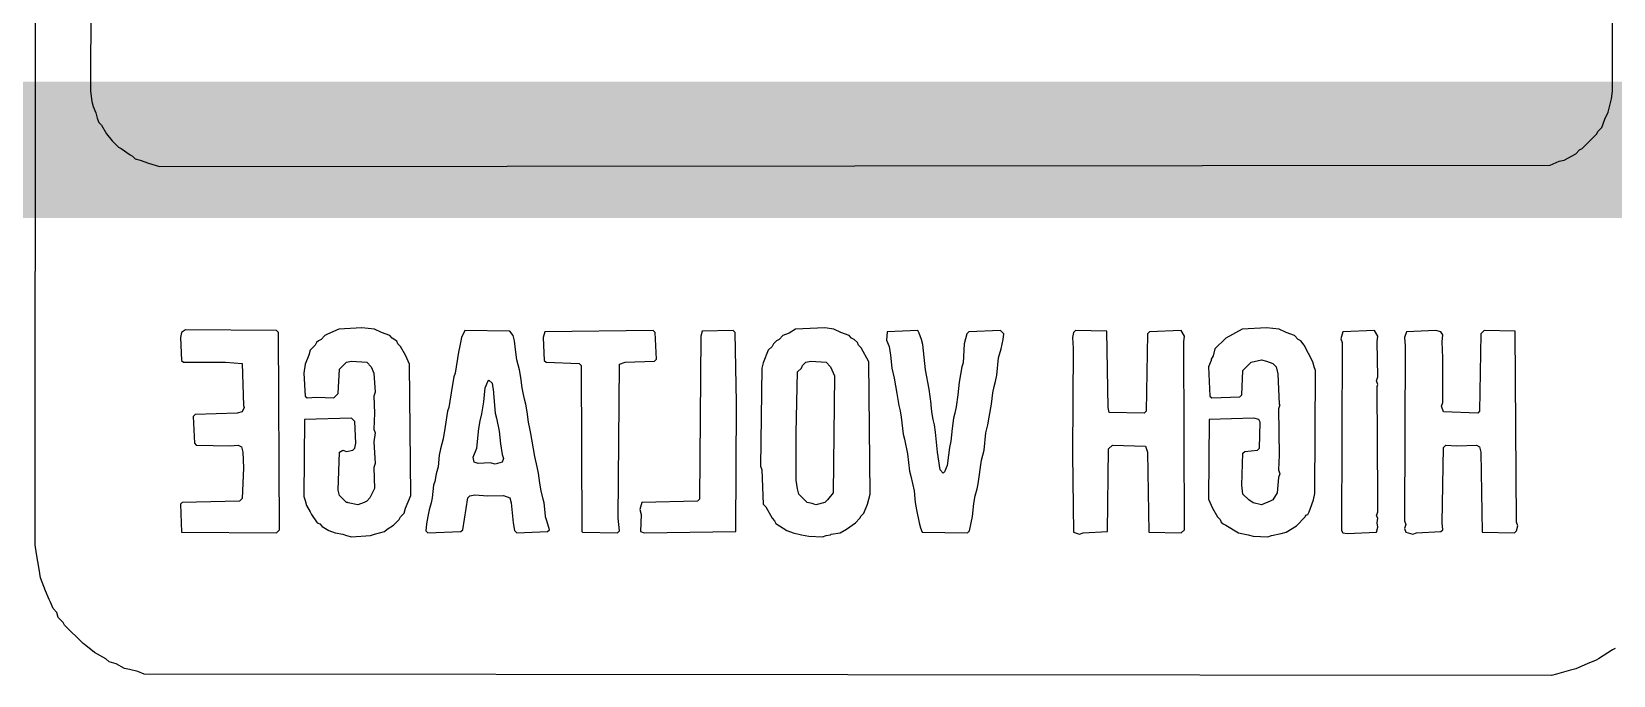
# Model space of a CAD drawing. Header units: millimetres. Extents: x -0.24 to 4.31, y -0.01 to 3.37.
# Drawn here: x 0.5921 to 0.7661, y 0.7153 to 0.7862 of the extents above; entities that cross this region are included whole.
import ezdxf

# ---------------------------------------------------------------- set-up
doc = ezdxf.new("R2010")
doc.units = ezdxf.units.MM
doc.header["$MEASUREMENT"] = 0
doc.layers.add('BottomLayer', color=5, linetype='Continuous')
doc.layers.add('BottomOverlay', color=54, linetype='Continuous')

msp = doc.modelspace()

# ---------------------------------------------------------------- linework, layer by layer
at = {"layer": 'BottomLayer', "const_width": 0.015}
msp.add_lwpolyline([(0.55489, 0.77314), (0.7736, 0.77314)], dxfattribs=at)
at = {"layer": 'BottomOverlay'}
for p, q in [((0.59251, 0.72969), (0.59265, 0.95223)), ((0.59867, 0.95139), (0.5986, 0.77959)), ((0.766, 0.77959), (0.76607, 0.95083)), ((0.5986, 0.77959), (0.59874, 0.77847)), ((0.76586, 0.77875), (0.766, 0.77959)), ((0.59874, 0.77847), (0.59888, 0.77791)), ((0.59888, 0.77791), (0.59916, 0.77721)), ((0.76551, 0.77728), (0.76572, 0.77819)), ((0.76572, 0.77819), (0.76586, 0.77875)), ((0.59916, 0.77721), (0.5993, 0.77665)), ((0.5993, 0.77665), (0.59951, 0.77616)), ((0.59951, 0.77616), (0.59979, 0.77588)), ((0.76481, 0.7756), (0.76516, 0.77651)), ((0.76516, 0.77651), (0.76551, 0.77728)), ((0.59979, 0.77588), (0.60035, 0.7749)), ((0.60035, 0.7749), (0.60098, 0.77413)), ((0.76264, 0.77329), (0.76425, 0.7749)), ((0.76425, 0.7749), (0.76439, 0.77518)), ((0.76439, 0.77518), (0.76481, 0.7756)), ((0.60098, 0.77413), (0.60168, 0.77343)), ((0.60168, 0.77343), (0.60196, 0.77329)), ((0.60196, 0.77329), (0.60294, 0.77259)), ((0.60294, 0.77259), (0.60322, 0.77245)), ((0.60322, 0.77245), (0.6035, 0.77217)), ((0.76068, 0.77203), (0.76194, 0.77273)), ((0.76194, 0.77273), (0.76236, 0.77315)), ((0.76236, 0.77315), (0.76264, 0.77329)), ((0.6035, 0.77217), (0.60406, 0.77203)), ((0.60406, 0.77203), (0.60497, 0.77168)), ((0.60497, 0.77168), (0.60616, 0.77133)), ((0.60616, 0.77133), (0.75914, 0.77147)), ((0.75914, 0.77147), (0.76012, 0.77189)), ((0.76012, 0.77189), (0.76068, 0.77203)), ((0.60903, 0.75335), (0.60861, 0.75307)), ((0.61904, 0.75328), (0.60903, 0.75335)), ((0.6259, 0.75342), (0.62464, 0.75286)), ((0.62841, 0.75356), (0.6259, 0.75342)), ((0.62981, 0.75342), (0.62841, 0.75356)), ((0.63058, 0.75307), (0.62981, 0.75342)), ((0.67614, 0.75342), (0.67544, 0.753)), ((0.67936, 0.75356), (0.67614, 0.75342)), ((0.68034, 0.75342), (0.67936, 0.75356)), ((0.68111, 0.75307), (0.68034, 0.75342)), ((0.72527, 0.75342), (0.72345, 0.75244)), ((0.72793, 0.75356), (0.72527, 0.75342)), ((0.72933, 0.75342), (0.72793, 0.75356)), ((0.7301, 0.75307), (0.72933, 0.75342)), ((0.60861, 0.75307), (0.60847, 0.75251)), ((0.60847, 0.75251), (0.60861, 0.74999)), ((0.61925, 0.75307), (0.61904, 0.75328)), ((0.61939, 0.73137), (0.61925, 0.75307)), ((0.62331, 0.75167), (0.62275, 0.75111)), ((0.62345, 0.75195), (0.62331, 0.75167)), ((0.62366, 0.75216), (0.62345, 0.75195)), ((0.62394, 0.7523), (0.62366, 0.75216)), ((0.62436, 0.75272), (0.62394, 0.7523)), ((0.62464, 0.75286), (0.62436, 0.75272)), ((0.63149, 0.75272), (0.63058, 0.75307)), ((0.63177, 0.75244), (0.63149, 0.75272)), ((0.63226, 0.75209), (0.63177, 0.75244)), ((0.6324, 0.75181), (0.63226, 0.75209)), ((0.63268, 0.75153), (0.6324, 0.75181)), ((0.63919, 0.7516), (0.63905, 0.7509)), ((0.6394, 0.75251), (0.63919, 0.7516)), ((0.63975, 0.75328), (0.6394, 0.75251)), ((0.64472, 0.75321), (0.63975, 0.75328)), ((0.64507, 0.75272), (0.64472, 0.75321)), ((0.64521, 0.75216), (0.64507, 0.75272)), ((0.64535, 0.7509), (0.64521, 0.75216)), ((0.64857, 0.75314), (0.64836, 0.75251)), ((0.64836, 0.75251), (0.6485, 0.74999)), ((0.66047, 0.75328), (0.64857, 0.75314)), ((0.66068, 0.75307), (0.66047, 0.75328)), ((0.66082, 0.75013), (0.66068, 0.75307)), ((0.66571, 0.75265), (0.66557, 0.73473)), ((0.66585, 0.75321), (0.66571, 0.75265)), ((0.66928, 0.75328), (0.66585, 0.75321)), ((0.66949, 0.75307), (0.66928, 0.75328)), ((0.66963, 0.74537), (0.66949, 0.75307)), ((0.67369, 0.75181), (0.67355, 0.75153)), ((0.67404, 0.75216), (0.67369, 0.75181)), ((0.67432, 0.7523), (0.67404, 0.75216)), ((0.67474, 0.75272), (0.67432, 0.7523)), ((0.67544, 0.753), (0.67474, 0.75272)), ((0.68202, 0.75272), (0.68111, 0.75307)), ((0.6823, 0.75244), (0.68202, 0.75272)), ((0.68258, 0.7523), (0.6823, 0.75244)), ((0.68293, 0.75195), (0.68258, 0.7523)), ((0.68307, 0.75167), (0.68293, 0.75195)), ((0.68335, 0.75139), (0.68307, 0.75167)), ((0.68622, 0.75314), (0.68615, 0.75223)), ((0.68615, 0.75223), (0.68643, 0.75153)), ((0.68958, 0.75328), (0.68622, 0.75314)), ((0.68972, 0.753), (0.68958, 0.75328)), ((0.69, 0.7523), (0.68972, 0.753)), ((0.69014, 0.75174), (0.69, 0.7523)), ((0.69042, 0.74894), (0.69014, 0.75174)), ((0.69469, 0.75181), (0.69455, 0.74971)), ((0.69497, 0.75293), (0.69469, 0.75181)), ((0.69518, 0.75314), (0.69497, 0.75293)), ((0.69868, 0.75328), (0.69518, 0.75314)), ((0.69903, 0.75293), (0.69868, 0.75328)), ((0.69875, 0.75125), (0.69896, 0.7523)), ((0.69896, 0.7523), (0.69903, 0.75293)), ((0.70672, 0.75307), (0.70658, 0.75251)), ((0.70658, 0.75251), (0.70665, 0.75132)), ((0.70693, 0.75328), (0.70672, 0.75307)), ((0.71036, 0.75321), (0.70693, 0.75328)), ((0.7105, 0.74481), (0.71036, 0.75321)), ((0.71484, 0.75293), (0.7147, 0.74439)), ((0.71505, 0.75314), (0.71484, 0.75293)), ((0.71855, 0.75328), (0.71505, 0.75314)), ((0.7189, 0.75265), (0.71855, 0.75328)), ((0.71883, 0.75202), (0.7189, 0.75265)), ((0.7189, 0.73137), (0.71883, 0.75202)), ((0.72345, 0.75244), (0.72226, 0.75125)), ((0.73101, 0.75272), (0.7301, 0.75307)), ((0.73143, 0.7523), (0.73101, 0.75272)), ((0.73171, 0.75216), (0.73143, 0.7523)), ((0.73206, 0.75167), (0.73171, 0.75216)), ((0.73304, 0.74985), (0.73206, 0.75167)), ((0.73633, 0.75314), (0.73612, 0.75237)), ((0.73612, 0.75237), (0.73626, 0.75195)), ((0.73626, 0.75195), (0.73619, 0.7313)), ((0.73982, 0.75328), (0.73633, 0.75314)), ((0.74017, 0.75265), (0.73982, 0.75328)), ((0.7401, 0.75202), (0.74017, 0.75265)), ((0.74017, 0.74817), (0.7401, 0.75202)), ((0.74332, 0.75314), (0.74311, 0.75251)), ((0.74311, 0.75251), (0.74318, 0.7516)), ((0.74318, 0.7516), (0.74311, 0.73235)), ((0.74654, 0.75328), (0.74332, 0.75314)), ((0.7471, 0.75314), (0.74654, 0.75328)), ((0.74731, 0.75279), (0.7471, 0.75314)), ((0.74724, 0.75202), (0.74731, 0.75279)), ((0.74731, 0.75027), (0.74724, 0.75202)), ((0.75151, 0.75293), (0.75137, 0.74439)), ((0.75186, 0.75328), (0.75151, 0.75293)), ((0.75529, 0.75321), (0.75186, 0.75328)), ((0.75543, 0.73221), (0.75529, 0.75321)), ((0.60861, 0.74999), (0.60882, 0.74978)), ((0.62261, 0.75055), (0.62219, 0.74957)), ((0.62275, 0.75111), (0.62261, 0.75055)), ((0.62673, 0.74978), (0.62729, 0.74992)), ((0.62729, 0.74992), (0.62897, 0.74978)), ((0.63324, 0.75055), (0.63268, 0.75153)), ((0.63366, 0.74957), (0.63324, 0.75055)), ((0.63905, 0.7509), (0.6387, 0.74859)), ((0.64549, 0.75006), (0.64535, 0.7509)), ((0.64577, 0.74894), (0.64549, 0.75006)), ((0.6485, 0.74999), (0.64871, 0.74978)), ((0.65739, 0.74978), (0.66061, 0.74992)), ((0.66061, 0.74992), (0.66082, 0.75013)), ((0.67313, 0.75111), (0.67257, 0.74971)), ((0.67355, 0.75153), (0.67313, 0.75111)), ((0.67726, 0.74978), (0.67782, 0.74992)), ((0.67782, 0.74992), (0.6795, 0.74978)), ((0.68419, 0.74985), (0.68335, 0.75139)), ((0.68433, 0.73529), (0.68419, 0.74985)), ((0.68643, 0.75153), (0.68657, 0.75055)), ((0.68657, 0.75055), (0.68671, 0.74915)), ((0.69826, 0.74838), (0.69847, 0.75027)), ((0.69847, 0.75027), (0.69875, 0.75125)), ((0.70665, 0.75132), (0.70658, 0.73977)), ((0.72184, 0.74999), (0.72156, 0.74929)), ((0.72205, 0.75048), (0.72184, 0.75013)), ((0.72184, 0.75013), (0.72184, 0.74999)), ((0.72226, 0.75125), (0.72205, 0.75048)), ((0.72625, 0.74978), (0.72737, 0.75006)), ((0.72737, 0.75006), (0.72793, 0.74992)), ((0.72793, 0.74992), (0.72863, 0.74964)), ((0.73318, 0.74929), (0.73304, 0.74985)), ((0.74731, 0.75013), (0.74731, 0.75027)), ((0.74731, 0.74537), (0.74731, 0.75013)), ((0.60882, 0.74978), (0.61344, 0.74978)), ((0.61344, 0.74978), (0.61526, 0.74964)), ((0.61526, 0.74964), (0.6154, 0.74502)), ((0.62219, 0.74957), (0.62205, 0.74859)), ((0.62205, 0.74859), (0.62219, 0.74607)), ((0.62583, 0.74635), (0.62597, 0.74901)), ((0.62597, 0.74901), (0.62673, 0.74978)), ((0.62897, 0.74978), (0.62946, 0.74929)), ((0.62946, 0.74929), (0.62974, 0.74859)), ((0.62974, 0.74859), (0.62988, 0.74649)), ((0.6338, 0.73515), (0.63366, 0.74957)), ((0.63856, 0.74817), (0.63835, 0.74712)), ((0.6387, 0.74859), (0.63856, 0.74817)), ((0.64591, 0.7481), (0.64577, 0.74894)), ((0.64605, 0.74698), (0.64591, 0.7481)), ((0.64871, 0.74978), (0.65235, 0.74964)), ((0.65235, 0.74964), (0.65256, 0.74943)), ((0.65256, 0.74943), (0.65263, 0.73116)), ((0.65662, 0.73263), (0.65676, 0.74957)), ((0.65676, 0.74957), (0.65739, 0.74978)), ((0.67243, 0.74915), (0.67229, 0.73837)), ((0.67257, 0.74971), (0.67243, 0.74915)), ((0.67621, 0.74201), (0.67635, 0.74873)), ((0.67635, 0.74873), (0.67677, 0.74915)), ((0.67677, 0.74915), (0.67691, 0.74943)), ((0.67691, 0.74943), (0.67726, 0.74978)), ((0.6795, 0.74978), (0.67999, 0.74929)), ((0.67999, 0.74929), (0.68041, 0.74831)), ((0.68041, 0.74831), (0.68027, 0.73543)), ((0.68671, 0.74915), (0.68699, 0.74803)), ((0.69084, 0.74684), (0.69042, 0.74894)), ((0.69441, 0.74929), (0.69413, 0.74761)), ((0.69455, 0.74971), (0.69441, 0.74929)), ((0.69812, 0.74768), (0.69826, 0.74838)), ((0.72156, 0.74929), (0.7217, 0.74607)), ((0.7252, 0.74621), (0.72534, 0.74887)), ((0.72534, 0.74887), (0.72625, 0.74978)), ((0.72863, 0.74964), (0.72898, 0.74929)), ((0.72898, 0.74929), (0.72919, 0.74852)), ((0.72919, 0.74852), (0.72933, 0.74516)), ((0.73332, 0.74887), (0.73318, 0.74929)), ((0.73325, 0.73536), (0.73332, 0.74887)), ((0.74003, 0.74775), (0.74017, 0.74817)), ((0.62534, 0.74586), (0.62583, 0.74635)), ((0.62988, 0.74649), (0.62974, 0.74607)), ((0.63835, 0.74712), (0.638, 0.74481)), ((0.64185, 0.74544), (0.64199, 0.74698)), ((0.64199, 0.74698), (0.64227, 0.74768)), ((0.64227, 0.74768), (0.64241, 0.74782)), ((0.64241, 0.74782), (0.64276, 0.74747)), ((0.64276, 0.74747), (0.6429, 0.74649)), ((0.6429, 0.74649), (0.6429, 0.74635)), ((0.6429, 0.74635), (0.64311, 0.74418)), ((0.64619, 0.74642), (0.64605, 0.74698)), ((0.64633, 0.74572), (0.64619, 0.74642)), ((0.68699, 0.74803), (0.68727, 0.74635)), ((0.68727, 0.74635), (0.68748, 0.74502)), ((0.69105, 0.74523), (0.69084, 0.74684)), ((0.69413, 0.74761), (0.69399, 0.74621)), ((0.6977, 0.74516), (0.69784, 0.74642)), ((0.69784, 0.74642), (0.69798, 0.74712)), ((0.69798, 0.74712), (0.69812, 0.74768)), ((0.74017, 0.74733), (0.74003, 0.74775)), ((0.7401, 0.74712), (0.74017, 0.74733)), ((0.74017, 0.73487), (0.7401, 0.74712)), ((0.61547, 0.74481), (0.61526, 0.74432)), ((0.6154, 0.74502), (0.61547, 0.74481)), ((0.62219, 0.74607), (0.6224, 0.74586)), ((0.6224, 0.74586), (0.62345, 0.74593)), ((0.62345, 0.74593), (0.62534, 0.74586)), ((0.62974, 0.74607), (0.62981, 0.74418)), ((0.638, 0.74481), (0.63786, 0.74439)), ((0.64164, 0.74411), (0.64185, 0.74544)), ((0.64647, 0.74516), (0.64633, 0.74572)), ((0.64661, 0.74432), (0.64647, 0.74516)), ((0.66956, 0.73116), (0.66963, 0.74523)), ((0.66963, 0.74523), (0.66963, 0.74537)), ((0.68748, 0.74502), (0.68762, 0.74446)), ((0.69105, 0.74509), (0.69105, 0.74523)), ((0.69112, 0.74432), (0.69105, 0.74509)), ((0.69378, 0.74488), (0.69364, 0.74418)), ((0.69399, 0.74621), (0.69378, 0.74488)), ((0.69742, 0.74376), (0.6977, 0.74516)), ((0.71064, 0.74425), (0.7105, 0.74481)), ((0.7217, 0.74607), (0.72191, 0.74586)), ((0.72191, 0.74586), (0.72499, 0.746)), ((0.72499, 0.746), (0.7252, 0.74621)), ((0.7294, 0.74509), (0.72926, 0.74467)), ((0.72926, 0.74467), (0.72933, 0.73956)), ((0.72933, 0.74516), (0.7294, 0.74509)), ((0.74717, 0.74495), (0.74731, 0.74537)), ((0.74738, 0.74432), (0.74717, 0.74495)), ((0.61008, 0.74404), (0.60987, 0.74383)), ((0.60987, 0.74383), (0.61001, 0.74089)), ((0.6147, 0.74418), (0.61008, 0.74404)), ((0.61526, 0.74432), (0.6147, 0.74418)), ((0.62212, 0.74348), (0.62205, 0.73501)), ((0.62729, 0.74362), (0.62212, 0.74348)), ((0.62764, 0.74327), (0.62729, 0.74362)), ((0.62778, 0.74089), (0.62764, 0.74327)), ((0.62981, 0.74418), (0.62974, 0.74243)), ((0.63786, 0.74439), (0.63758, 0.74271)), ((0.64129, 0.7425), (0.64143, 0.74334)), ((0.64143, 0.74334), (0.64164, 0.74411)), ((0.64311, 0.74418), (0.64325, 0.74362)), ((0.64325, 0.74362), (0.64353, 0.74222)), ((0.64675, 0.7432), (0.64661, 0.74432)), ((0.64689, 0.7425), (0.64675, 0.7432)), ((0.68762, 0.74446), (0.68776, 0.74376)), ((0.68776, 0.74376), (0.68797, 0.74187)), ((0.69126, 0.74348), (0.69112, 0.74432)), ((0.6914, 0.74292), (0.69126, 0.74348)), ((0.69154, 0.74208), (0.6914, 0.74292)), ((0.6935, 0.74362), (0.69336, 0.7425)), ((0.69364, 0.74418), (0.6935, 0.74362)), ((0.69707, 0.74201), (0.69728, 0.74292)), ((0.69728, 0.74292), (0.69742, 0.74376)), ((0.71449, 0.74418), (0.71064, 0.74425)), ((0.7147, 0.74439), (0.71449, 0.74418)), ((0.72163, 0.74348), (0.72156, 0.73473)), ((0.72653, 0.74362), (0.72163, 0.74348)), ((0.72709, 0.74348), (0.72653, 0.74362)), ((0.72723, 0.7432), (0.72709, 0.74348)), ((0.72716, 0.74033), (0.72723, 0.7432)), ((0.75116, 0.74418), (0.74738, 0.74432)), ((0.75137, 0.74439), (0.75116, 0.74418)), ((0.62974, 0.74243), (0.62988, 0.74201)), ((0.62988, 0.74201), (0.62974, 0.74103)), ((0.63737, 0.74138), (0.63709, 0.74026)), ((0.63758, 0.74271), (0.63737, 0.74138)), ((0.64108, 0.74033), (0.64129, 0.7425)), ((0.64353, 0.74222), (0.64367, 0.74082)), ((0.64703, 0.74194), (0.64689, 0.7425)), ((0.64745, 0.73942), (0.64703, 0.74194)), ((0.67621, 0.74187), (0.67621, 0.74201)), ((0.67621, 0.73683), (0.67621, 0.74187)), ((0.68797, 0.74187), (0.68811, 0.74131)), ((0.68811, 0.74131), (0.68846, 0.7397)), ((0.69175, 0.73991), (0.69154, 0.74208)), ((0.69336, 0.7425), (0.69322, 0.7411)), ((0.69686, 0.74012), (0.69707, 0.74201)), ((0.61001, 0.74089), (0.61022, 0.74068)), ((0.61022, 0.74068), (0.61393, 0.74061)), ((0.61393, 0.74061), (0.61484, 0.74068)), ((0.61484, 0.74068), (0.61519, 0.74047)), ((0.61519, 0.74047), (0.61533, 0.73991)), ((0.61533, 0.73991), (0.6154, 0.73816)), ((0.62583, 0.73571), (0.62597, 0.73991)), ((0.62597, 0.73991), (0.62632, 0.74012)), ((0.62632, 0.74012), (0.62673, 0.73998)), ((0.62673, 0.73998), (0.62743, 0.74012)), ((0.62743, 0.74012), (0.62764, 0.74033)), ((0.62764, 0.74033), (0.62778, 0.74089)), ((0.62974, 0.74103), (0.62988, 0.73865)), ((0.63695, 0.73956), (0.63681, 0.7383)), ((0.63709, 0.74026), (0.63695, 0.73956)), ((0.64066, 0.73935), (0.64108, 0.74033)), ((0.64367, 0.74082), (0.64388, 0.73963)), ((0.64388, 0.73963), (0.64402, 0.73921)), ((0.64773, 0.7383), (0.64745, 0.73942)), ((0.68846, 0.7397), (0.68867, 0.73781)), ((0.69203, 0.73795), (0.69175, 0.73991)), ((0.69294, 0.73956), (0.6928, 0.73844)), ((0.69308, 0.7404), (0.69294, 0.73956)), ((0.69322, 0.7411), (0.69308, 0.7404)), ((0.69658, 0.739), (0.69686, 0.74012)), ((0.70658, 0.73977), (0.70658, 0.73963)), ((0.70658, 0.73963), (0.70672, 0.73109)), ((0.71043, 0.73116), (0.71057, 0.74026)), ((0.71057, 0.74026), (0.71099, 0.74068)), ((0.71099, 0.74068), (0.71463, 0.74054)), ((0.71463, 0.74054), (0.71484, 0.73991)), ((0.71484, 0.73991), (0.71498, 0.73109)), ((0.7252, 0.73627), (0.72534, 0.73977)), ((0.72534, 0.73977), (0.72555, 0.73998)), ((0.72555, 0.73998), (0.72695, 0.74012)), ((0.72695, 0.74012), (0.72716, 0.74033)), ((0.72933, 0.73956), (0.72926, 0.73795)), ((0.74724, 0.73214), (0.74738, 0.7404)), ((0.74738, 0.7404), (0.74766, 0.74068)), ((0.74766, 0.74068), (0.74885, 0.74061)), ((0.74885, 0.74061), (0.75102, 0.74068)), ((0.75102, 0.74068), (0.75137, 0.74047)), ((0.75137, 0.74047), (0.75151, 0.73991)), ((0.75151, 0.73991), (0.75165, 0.73109)), ((0.6154, 0.73816), (0.61526, 0.7348)), ((0.62988, 0.73865), (0.62974, 0.73823)), ((0.62974, 0.73823), (0.62981, 0.73592)), ((0.63681, 0.7383), (0.6366, 0.73753)), ((0.6408, 0.73879), (0.64066, 0.73935)), ((0.64122, 0.73865), (0.6408, 0.73879)), ((0.64255, 0.73872), (0.64122, 0.73865)), ((0.64311, 0.73858), (0.64255, 0.73872)), ((0.64388, 0.73879), (0.64311, 0.73858)), ((0.64402, 0.73921), (0.64388, 0.73879)), ((0.64787, 0.7376), (0.64773, 0.7383)), ((0.67229, 0.73837), (0.67243, 0.73795)), ((0.67243, 0.73795), (0.67257, 0.73417)), ((0.68867, 0.73781), (0.68881, 0.73725)), ((0.69238, 0.7376), (0.69203, 0.73795)), ((0.69252, 0.73774), (0.69238, 0.7376)), ((0.6928, 0.73844), (0.69252, 0.73774)), ((0.69623, 0.73641), (0.69658, 0.739)), ((0.72926, 0.73795), (0.7294, 0.73753)), ((0.62981, 0.73592), (0.62932, 0.73487)), ((0.63632, 0.73627), (0.63618, 0.73487)), ((0.63646, 0.73669), (0.63632, 0.73627)), ((0.6366, 0.73753), (0.63646, 0.73669)), ((0.64801, 0.73648), (0.64787, 0.7376)), ((0.64815, 0.73564), (0.64801, 0.73648)), ((0.67635, 0.73585), (0.67621, 0.73683)), ((0.68881, 0.73725), (0.68916, 0.73564)), ((0.69609, 0.73585), (0.69623, 0.73641)), ((0.72534, 0.73529), (0.7252, 0.73627)), ((0.72926, 0.73711), (0.72912, 0.73543)), ((0.7294, 0.73753), (0.72926, 0.73711)), ((0.60868, 0.73438), (0.60847, 0.73417)), ((0.60847, 0.73417), (0.60861, 0.73109)), ((0.61498, 0.73452), (0.60868, 0.73438)), ((0.61526, 0.7348), (0.61498, 0.73452)), ((0.62205, 0.73501), (0.62219, 0.73459)), ((0.62219, 0.73459), (0.62233, 0.73403)), ((0.62597, 0.73515), (0.62583, 0.73571)), ((0.62673, 0.73438), (0.62597, 0.73515)), ((0.62687, 0.73438), (0.62673, 0.73438)), ((0.62694, 0.73431), (0.62687, 0.73438)), ((0.62799, 0.7341), (0.62694, 0.73431)), ((0.62869, 0.73438), (0.62799, 0.7341)), ((0.62897, 0.73452), (0.62869, 0.73438)), ((0.62932, 0.73487), (0.62897, 0.73452)), ((0.63324, 0.73375), (0.6338, 0.73515)), ((0.63604, 0.73431), (0.63583, 0.73354)), ((0.63618, 0.73487), (0.63604, 0.73431)), ((0.63954, 0.73137), (0.6401, 0.73487)), ((0.6401, 0.73487), (0.64031, 0.73508)), ((0.64031, 0.73508), (0.64087, 0.73522)), ((0.64087, 0.73522), (0.64227, 0.73508)), ((0.64227, 0.73508), (0.64402, 0.73515)), ((0.64402, 0.73515), (0.64472, 0.73487)), ((0.64472, 0.73487), (0.64486, 0.73431)), ((0.64486, 0.73431), (0.64507, 0.73214)), ((0.64836, 0.73473), (0.64815, 0.73564)), ((0.6485, 0.73431), (0.64836, 0.73473)), ((0.64864, 0.73291), (0.6485, 0.73431)), ((0.65921, 0.73438), (0.659, 0.73361)), ((0.66536, 0.73452), (0.65921, 0.73438)), ((0.66557, 0.73473), (0.66536, 0.73452)), ((0.67257, 0.73417), (0.67285, 0.73389)), ((0.67649, 0.73529), (0.67635, 0.73585)), ((0.6774, 0.73438), (0.67649, 0.73529)), ((0.67796, 0.73424), (0.6774, 0.73438)), ((0.67838, 0.7341), (0.67796, 0.73424)), ((0.67936, 0.73438), (0.67838, 0.7341)), ((0.67964, 0.73466), (0.67936, 0.73438)), ((0.68027, 0.73543), (0.67964, 0.73466)), ((0.68363, 0.73319), (0.68405, 0.73417)), ((0.68405, 0.73417), (0.68433, 0.73529)), ((0.68916, 0.73564), (0.6893, 0.73438)), ((0.6893, 0.73438), (0.68944, 0.73354)), ((0.6956, 0.73284), (0.69574, 0.73424)), ((0.69574, 0.73424), (0.69588, 0.73508)), ((0.69588, 0.73508), (0.69609, 0.73585)), ((0.72156, 0.73473), (0.72198, 0.73375)), ((0.72597, 0.73466), (0.72534, 0.73529)), ((0.72646, 0.73431), (0.72597, 0.73466)), ((0.72737, 0.7341), (0.72646, 0.73431)), ((0.72835, 0.73452), (0.72737, 0.7341)), ((0.72863, 0.73466), (0.72835, 0.73452)), ((0.72912, 0.73543), (0.72863, 0.73466)), ((0.73276, 0.73375), (0.73311, 0.73466)), ((0.73311, 0.73466), (0.73325, 0.73536)), ((0.74017, 0.73473), (0.74017, 0.73487)), ((0.74017, 0.73333), (0.74017, 0.73473)), ((0.62233, 0.73403), (0.62275, 0.73333)), ((0.62275, 0.73333), (0.62289, 0.73305)), ((0.62289, 0.73305), (0.62352, 0.73214)), ((0.63191, 0.73186), (0.63254, 0.73249)), ((0.63254, 0.73249), (0.63268, 0.73277)), ((0.63268, 0.73277), (0.6331, 0.73319)), ((0.6331, 0.73319), (0.63324, 0.73375)), ((0.63569, 0.73284), (0.63555, 0.732)), ((0.63583, 0.73354), (0.63569, 0.73284)), ((0.64864, 0.73277), (0.64864, 0.73291)), ((0.64878, 0.73235), (0.64864, 0.73277)), ((0.65676, 0.73123), (0.65662, 0.73263)), ((0.659, 0.73361), (0.65914, 0.73305)), ((0.65914, 0.73305), (0.65907, 0.73116)), ((0.67285, 0.73389), (0.67355, 0.73263)), ((0.67355, 0.73263), (0.67383, 0.73235)), ((0.68272, 0.73214), (0.68321, 0.73263)), ((0.68321, 0.73263), (0.68335, 0.73291)), ((0.68335, 0.73291), (0.68363, 0.73319)), ((0.68944, 0.73354), (0.68972, 0.73214)), ((0.69546, 0.73214), (0.6956, 0.73284)), ((0.72198, 0.73375), (0.72254, 0.73277)), ((0.72254, 0.73277), (0.72282, 0.73249)), ((0.72282, 0.73249), (0.72296, 0.73221)), ((0.73122, 0.73179), (0.7322, 0.73277)), ((0.7322, 0.73277), (0.73227, 0.73298)), ((0.73227, 0.73298), (0.73248, 0.73305)), ((0.73248, 0.73305), (0.73262, 0.73333)), ((0.73262, 0.73333), (0.73276, 0.73375)), ((0.74003, 0.73291), (0.74017, 0.73333)), ((0.74017, 0.73263), (0.74003, 0.73291)), ((0.7401, 0.73214), (0.74017, 0.73263)), ((0.60861, 0.73109), (0.61904, 0.73102)), ((0.61904, 0.73102), (0.61939, 0.73137)), ((0.62352, 0.73214), (0.6238, 0.732)), ((0.6238, 0.732), (0.62408, 0.73172)), ((0.62408, 0.73172), (0.62478, 0.7313)), ((0.62478, 0.7313), (0.62548, 0.73102)), ((0.62548, 0.73102), (0.62632, 0.73088)), ((0.62632, 0.73088), (0.62673, 0.73074)), ((0.62673, 0.73074), (0.62729, 0.7306)), ((0.62729, 0.7306), (0.62939, 0.73074)), ((0.62939, 0.73074), (0.62981, 0.73088)), ((0.62981, 0.73088), (0.63093, 0.73116)), ((0.63093, 0.73116), (0.63121, 0.73144)), ((0.63121, 0.73144), (0.63191, 0.73186)), ((0.63555, 0.732), (0.63548, 0.73123)), ((0.63548, 0.73123), (0.63569, 0.73102)), ((0.63569, 0.73102), (0.63933, 0.73116)), ((0.63933, 0.73116), (0.63954, 0.73137)), ((0.64507, 0.73214), (0.64521, 0.7313)), ((0.64521, 0.7313), (0.64549, 0.73102)), ((0.64549, 0.73102), (0.64885, 0.73116)), ((0.64906, 0.73137), (0.64878, 0.73235)), ((0.64885, 0.73116), (0.64906, 0.73137)), ((0.65263, 0.73116), (0.6527, 0.73109)), ((0.6527, 0.73109), (0.65655, 0.73102)), ((0.65655, 0.73102), (0.65676, 0.73123)), ((0.65907, 0.73116), (0.65949, 0.73102)), ((0.65949, 0.73102), (0.66956, 0.73116)), ((0.67383, 0.73235), (0.67397, 0.73207)), ((0.67397, 0.73207), (0.67516, 0.7313)), ((0.67516, 0.7313), (0.67586, 0.73102)), ((0.67586, 0.73102), (0.67677, 0.73081)), ((0.67677, 0.73081), (0.67761, 0.73067)), ((0.67908, 0.7306), (0.6795, 0.73074)), ((0.6795, 0.73074), (0.67999, 0.73081)), ((0.67999, 0.73081), (0.68006, 0.73088)), ((0.68006, 0.73088), (0.68104, 0.73102)), ((0.68104, 0.73102), (0.68174, 0.73144)), ((0.68174, 0.73144), (0.68272, 0.73214)), ((0.68972, 0.73214), (0.68986, 0.73158)), ((0.68986, 0.73158), (0.69007, 0.73109)), ((0.69007, 0.73109), (0.69504, 0.73102)), ((0.69504, 0.73102), (0.69525, 0.73123)), ((0.69525, 0.73123), (0.69546, 0.73214)), ((0.70672, 0.73109), (0.70735, 0.73088)), ((0.70735, 0.73088), (0.70777, 0.73102)), ((0.70777, 0.73102), (0.71043, 0.73116)), ((0.71498, 0.73109), (0.71855, 0.73102)), ((0.71855, 0.73102), (0.7189, 0.73137)), ((0.72296, 0.73221), (0.72317, 0.732)), ((0.72317, 0.732), (0.72345, 0.73186)), ((0.72345, 0.73186), (0.72485, 0.73102)), ((0.72485, 0.73102), (0.7259, 0.73081)), ((0.7259, 0.73081), (0.72646, 0.73067)), ((0.72807, 0.7306), (0.72849, 0.73074)), ((0.72849, 0.73074), (0.72954, 0.73095)), ((0.72954, 0.73095), (0.7301, 0.73109)), ((0.7301, 0.73109), (0.73122, 0.73179)), ((0.73619, 0.7313), (0.73633, 0.73102)), ((0.73633, 0.73102), (0.73681, 0.73095)), ((0.73681, 0.73095), (0.74003, 0.73109)), ((0.74003, 0.73109), (0.74017, 0.73165)), ((0.74017, 0.73165), (0.7401, 0.73214)), ((0.74311, 0.73235), (0.74325, 0.73193)), ((0.74325, 0.73193), (0.74311, 0.73151)), ((0.74311, 0.73151), (0.74325, 0.73109)), ((0.74325, 0.73109), (0.74402, 0.73088)), ((0.74402, 0.73088), (0.74444, 0.73102)), ((0.74444, 0.73102), (0.7471, 0.73116)), ((0.7471, 0.73116), (0.74731, 0.73137)), ((0.74731, 0.73137), (0.74724, 0.73214)), ((0.75165, 0.73109), (0.75522, 0.73102)), ((0.75522, 0.73102), (0.75543, 0.73123)), ((0.75557, 0.73179), (0.75543, 0.73221)), ((0.75543, 0.73123), (0.75557, 0.73179)), ((0.59265, 0.72872), (0.59251, 0.72969)), ((0.67761, 0.73067), (0.67908, 0.7306)), ((0.72646, 0.73067), (0.72807, 0.7306)), ((0.59293, 0.72704), (0.59265, 0.72872)), ((0.59307, 0.72606), (0.59293, 0.72704)), ((0.59363, 0.72466), (0.59307, 0.72606)), ((0.59405, 0.72368), (0.59363, 0.72466)), ((0.59419, 0.7234), (0.59405, 0.72368)), ((0.59447, 0.7227), (0.59419, 0.7234)), ((0.59489, 0.72228), (0.59447, 0.7227)), ((0.59503, 0.72172), (0.59489, 0.72228)), ((0.59559, 0.72116), (0.59503, 0.72172)), ((0.59573, 0.72088), (0.59559, 0.72116)), ((0.59776, 0.71885), (0.59573, 0.72088)), ((0.59825, 0.7185), (0.59776, 0.71885)), ((0.59902, 0.71787), (0.59825, 0.7185)), ((0.60028, 0.71717), (0.59902, 0.71787)), ((0.60063, 0.71682), (0.60028, 0.71717)), ((0.6014, 0.71661), (0.60063, 0.71682)), ((0.76418, 0.71703), (0.7632, 0.71661)), ((0.76446, 0.71717), (0.76418, 0.71703)), ((0.766, 0.71815), (0.76446, 0.71717)), ((0.76628, 0.71829), (0.766, 0.71815)), ((0.60231, 0.71612), (0.6014, 0.71661)), ((0.60287, 0.71598), (0.60231, 0.71612)), ((0.60378, 0.71577), (0.60287, 0.71598)), ((0.60448, 0.71549), (0.60378, 0.71577)), ((0.75928, 0.71535), (0.60448, 0.71549)), ((0.75984, 0.71549), (0.75928, 0.71535)), ((0.76138, 0.71591), (0.75984, 0.71549)), ((0.76194, 0.71605), (0.76138, 0.71591)), ((0.7632, 0.71661), (0.76194, 0.71605))]:
    msp.add_line(p, q, dxfattribs=at)

doc.saveas('drawing.dxf')
